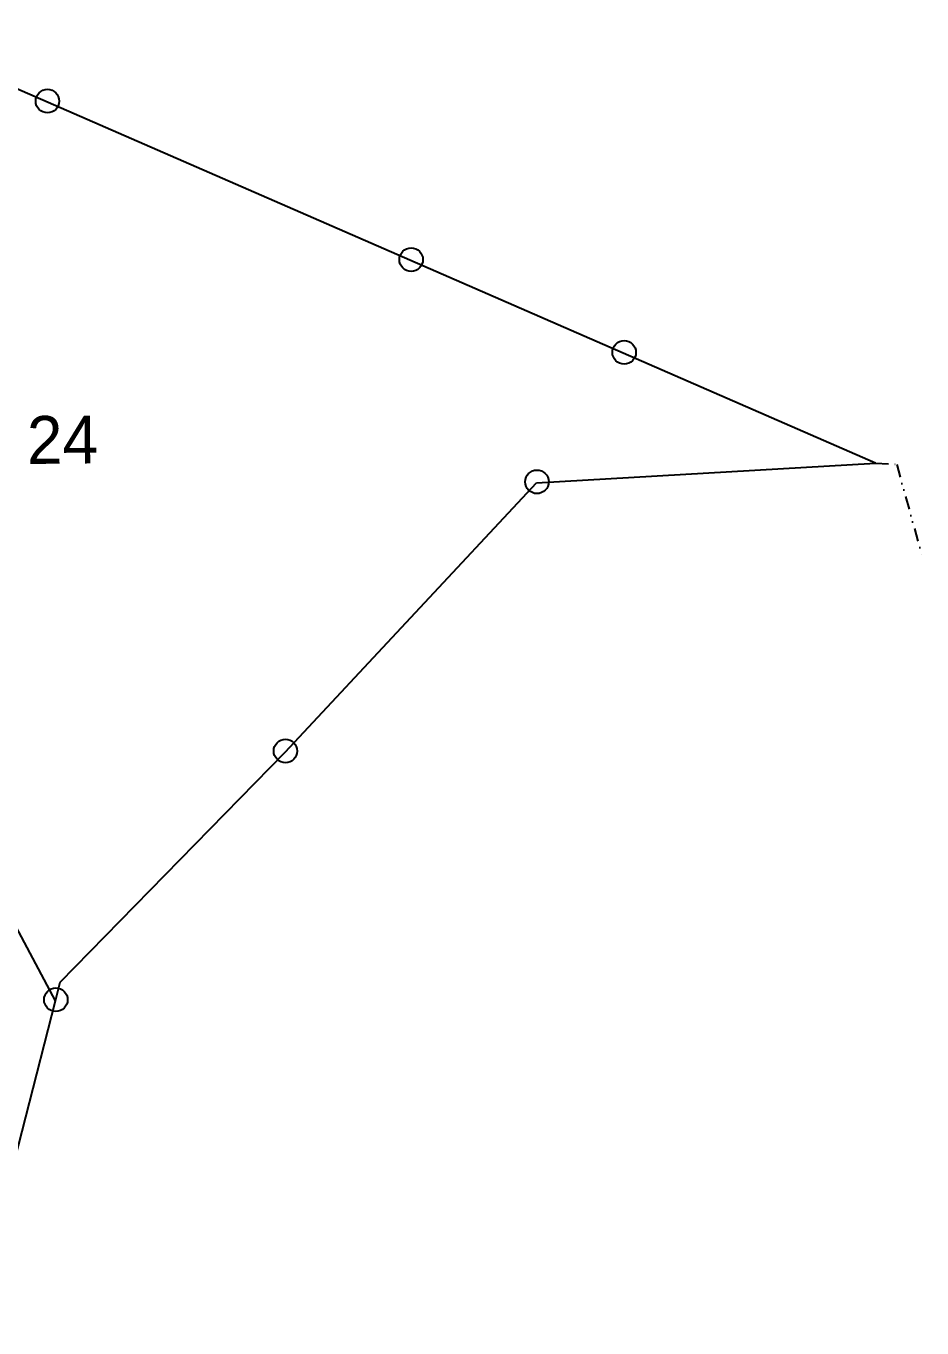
# Model space of a CAD drawing. Header units: metres. Extents: x 291193 to 293446, y 1984590 to 1987927.
# Drawn here: x 293104.1 to 293446.1, y 1986136.9 to 1986633.6 of the extents above; entities that cross this region are included whole.
import ezdxf

# ---------------------------------------------------------------- set-up
doc = ezdxf.new("R2010")
doc.units = ezdxf.units.M
doc.linetypes.add('DIVIDE', pattern=[1.25, 0.5, -0.25, 0, -0.25, 0, -0.25])
for name, color, linetype in [('POLY_PARCEL', 6, 'Continuous'), ('SYM_STONE', 1, 'Continuous'), ('TEXT_PARCEL', 7, 'Continuous'), ('V_BOUND_LINE', 7, 'Continuous'), ('V_DIVIDE_LINE', 7, 'DIVIDE')]:
    doc.layers.add(name, color=color, linetype=linetype)
doc.styles.add('TEXT_MAP', font='')
doc.styles.get('TEXT_MAP').set_extended_font_data('Kruti Dev 050')

msp = doc.modelspace()

# ---------------------------------------------------------------- linework, layer by layer
at = {"layer": 'POLY_PARCEL'}
msp.add_line((293115.32, 1986261.74), (293083.35, 1986321.65), dxfattribs=at)
at = {"layer": 'SYM_STONE'}
for centre in [(293112.25, 1986605.01), (293251.1, 1986544.54), (293332.42, 1986509.13), (293299.11, 1986459.75), (293203.1, 1986357.04), (293115.45, 1986262.15)]:
    msp.add_circle(centre, 4.49, dxfattribs=at)
at = {"layer": 'V_BOUND_LINE'}
for p, q in [((293428.31, 1986466.91), (293045.41, 1986633.65)), ((293298.98, 1986459.35), (293428.31, 1986466.91)), ((293202.97, 1986356.63), (293298.98, 1986459.35)), ((293117.16, 1986268.89), (293202.97, 1986356.63)), ((293115.32, 1986261.74), (293117.16, 1986268.89)), ((293083.28, 1986136.91), (293115.32, 1986261.74))]:
    msp.add_line(p, q, dxfattribs=at)
at = {"layer": 'V_DIVIDE_LINE', "ltscale": 10}
for p, q in [((293428.31, 1986466.91), (293436.46, 1986466.39)), ((293436.46, 1986466.39), (293446.11, 1986431.53))]:
    msp.add_line(p, q, dxfattribs=at)

# ---------------------------------------------------------------- texts
at = {"layer": 'TEXT_PARCEL', "style": 'TEXT_MAP'}
msp.add_text('24', height=18.259, rotation=0.4682, dxfattribs=at).set_placement((293104.5, 1986466.55))

doc.saveas('drawing.dxf')
